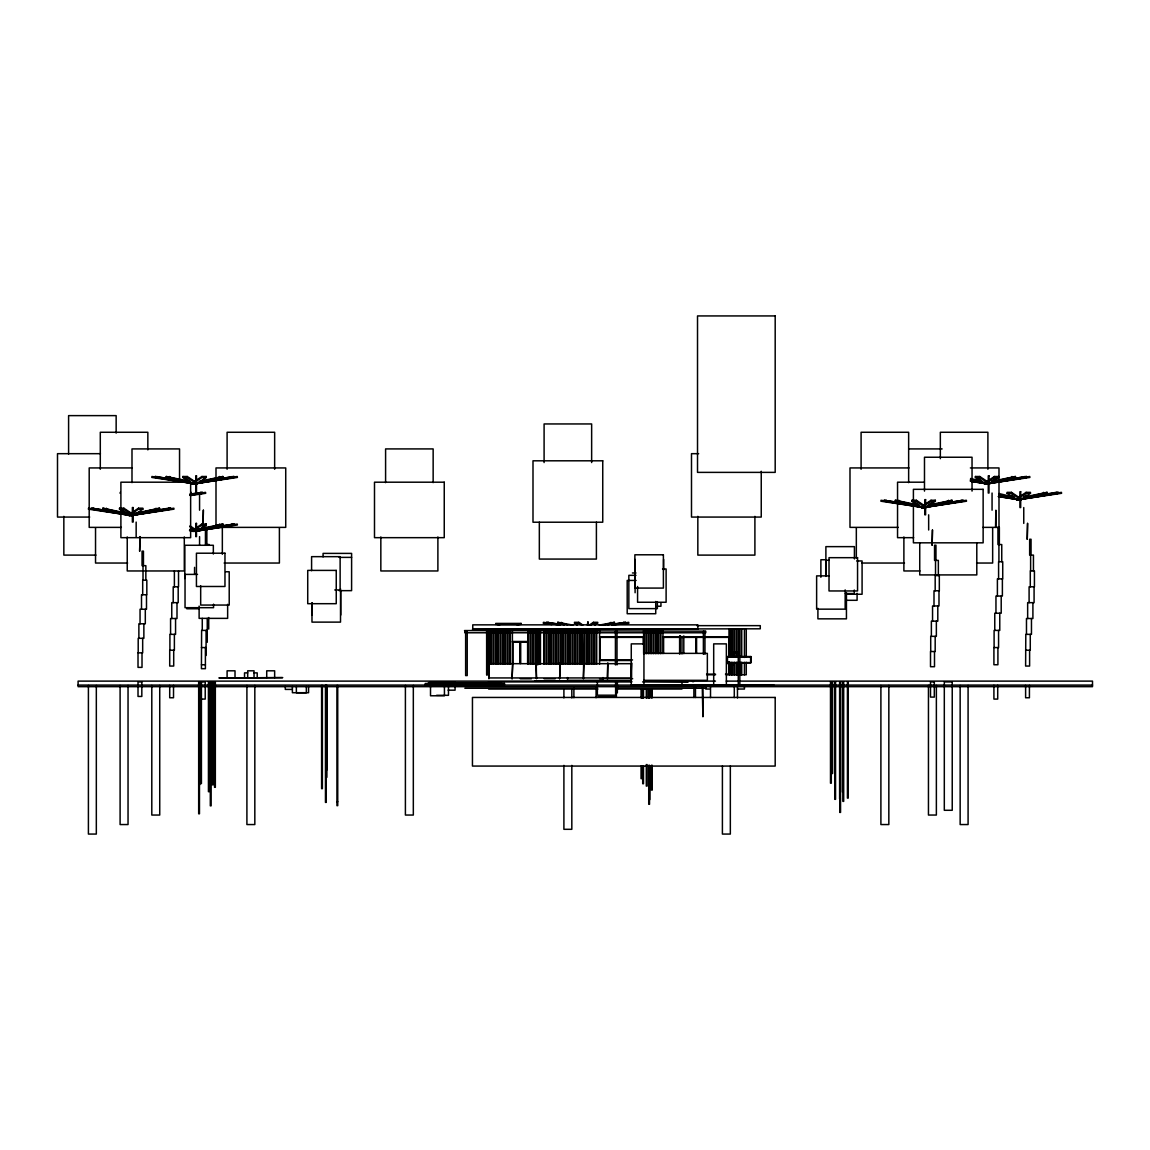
<?xml version="1.0" encoding="UTF-8"?>
<svg xmlns="http://www.w3.org/2000/svg" width="1150" height="1150" viewBox="0 0 1150 1150"><rect width="100%" height="100%" fill="white"/><g stroke="black" fill="none" stroke-linecap="round" stroke-linejoin="round"><path stroke-width="1.5" d="M130.353 513.633L138.518 508.199L142.844 508.199L142.873 509.148L133.357 515.488L129.03 515.488L119.499 509.148L119.542 508.199L123.869 508.199L132.02 513.633M133.357 515.488L133.328 514.539L133.357 515.488L123.826 509.148L123.869 508.199M129.03 515.488L129.059 514.539L129.03 515.488L138.546 509.148L142.873 509.148M193.761 481.936L201.926 476.503L206.252 476.503L206.281 477.437L196.751 483.791L192.424 483.791L182.907 477.437L182.936 476.503L187.263 476.503L195.428 481.936M196.751 483.791L196.722 482.842L196.751 483.791L187.234 477.437L187.263 476.503M192.424 483.791L192.452 482.842L192.424 483.791L201.954 477.437L206.281 477.437M189.707 529.518L192.424 531.329L192.452 530.394L192.424 531.329L196.751 531.329L206.281 524.989L206.252 524.055L201.926 524.055L193.761 529.489M189.951 526.801L196.751 531.329L196.779 530.394L189.98 525.866M577.113 625.068L574.425 622.322L578.752 622.322L582.834 625.039M581.44 625.068L578.752 622.322M922.861 505.713L931.011 500.279L935.338 500.279L935.367 501.213L925.851 507.552L921.524 507.552L912.008 501.213L912.036 500.279L916.363 500.279L924.528 505.713M935.367 501.213L931.04 501.213L921.524 507.552L921.495 506.618L925.879 506.618L925.851 507.552L916.334 501.213L916.363 500.279M921.524 507.552L921.553 506.618M986.254 481.936L994.419 476.503L998.746 476.503L998.775 477.437L989.244 483.791L984.917 483.791L975.401 477.437L975.43 476.503L979.757 476.503L987.922 481.936M989.288 482.842L989.244 483.791L979.728 477.437L979.757 476.503M984.917 483.791L984.961 482.842L984.917 483.791L994.448 477.437L998.775 477.437M1017.951 497.792L1026.116 492.358L1030.443 492.358L1030.472 493.293L1020.956 499.632L1016.629 499.632L1007.098 493.293L1007.127 492.358L1011.454 492.358L1019.619 497.792M1030.472 493.293L1026.145 493.293L1016.629 499.632L1016.658 498.698L1020.984 498.698L1020.956 499.632L1011.425 493.293L1011.454 492.358M102.781 509.148L132.926 515.488L159.606 509.148L159.519 508.199L129.461 515.488L102.781 509.148L102.868 508.199L131.344 514.151M106.246 509.148L106.332 508.199M129.548 514.539L129.461 515.488L129.375 514.539M133.012 514.539L132.926 515.488L132.839 514.539M199.439 481.261L222.928 476.503L223.014 477.437L192.855 483.791L166.175 477.437L166.261 476.503L189.736 481.261M169.726 476.503L169.639 477.437L166.175 477.437M192.941 482.842L192.855 483.791L192.769 482.842M196.42 482.842L196.319 483.791L166.261 476.503M192.941 530.394L192.855 531.329L189.52 530.538M196.42 530.394L196.319 531.329L189.649 529.747M564.334 624.852L557.664 623.257L557.75 622.322L572.901 625.097M567.812 624.852L561.143 623.257L561.229 622.322M928.539 505.037L952.013 500.279L952.099 501.213L921.955 507.552L895.275 501.213L895.361 500.279L918.836 505.037M898.826 500.279L898.739 501.213L895.275 501.213M922.041 506.618L921.955 507.552L921.869 506.618M925.506 506.618L925.419 507.552L895.361 500.279M985.435 482.842L985.349 483.791L970.341 480.211M1017.146 498.698L1017.046 499.632L998.703 495.276M1020.611 498.698L1020.524 499.632L998.847 494.486M145.877 511.951L168.662 508.199L170.588 508.199L170.718 509.148L130.223 515.488L91.669 509.148L91.799 508.199L121.771 512.814M91.669 509.148L93.596 509.148L93.725 508.199M130.353 514.539L130.223 515.488L130.108 514.539M132.279 514.539L132.149 515.488L93.596 509.148M202.271 481.404L233.982 476.503L234.111 477.437L193.631 483.791L155.077 477.437L155.192 476.503L186.918 481.404M155.077 477.437L157.004 477.437L157.119 476.503M193.761 482.842L193.631 483.791L193.502 482.842M195.673 482.842L195.557 483.791L157.004 477.437M193.761 530.394L193.631 531.329L190.124 530.754M195.673 530.394L195.557 531.329L190.296 530.466M551.827 624.134L546.566 623.257L546.696 622.322L560.884 624.335M546.566 623.257L548.492 623.257L548.622 622.322M934.864 504.606L963.082 500.279L963.211 501.213L922.731 507.552L884.163 501.213L884.292 500.279L917.772 505.468M884.163 501.213L886.089 501.213L886.219 500.279M922.846 506.618L922.731 507.552L922.602 506.618M924.773 506.618L924.658 507.552L886.089 501.213M986.254 482.842L986.125 483.791L970.356 481.189M988.181 482.842L988.051 483.791L970.528 480.901M1017.951 498.698L1017.822 499.632L998.545 496.469M1019.878 498.698L1019.748 499.632L998.717 496.182M120.103 493.293L120.233 492.358M131.33 514.539L131.186 515.488L88.392 509.148L88.536 508.199L112.499 511.75M194.724 482.842L194.594 483.791L151.8 477.437L151.929 476.503L172.471 479.55M194.724 530.394L194.594 531.329L191.173 530.826M923.824 506.618L923.694 507.552L880.9 501.213L881.029 500.279L903.282 503.571M1018.929 498.698L1018.785 499.632L998.243 496.584M203.521 478.314L206.252 476.503M192.424 531.329L201.954 524.989L206.281 524.989M202.17 526.772L206.252 524.055M589.332 625.039L593.414 622.322L597.741 622.322L595.053 625.068M590.726 625.068L593.443 623.257L597.77 623.257M928.539 504.807L935.338 500.279M991.947 481.031L998.746 476.503M1023.644 496.886L1026.361 495.075M202.903 481.261L222.928 476.503M223.014 477.437L196.319 483.791L196.233 482.842M132.71 513.748L159.519 508.199M152.849 509.795L136.174 513.748L139.61 513.274M197.771 529.201L222.928 524.055L223.014 524.989L196.319 531.329L196.233 530.394M222.928 524.055L192.855 531.329L192.769 530.394M991.932 481.261L1015.421 476.503L1015.508 477.437L988.827 483.791L970.485 479.421M995.411 481.261L1015.421 476.503M1015.508 477.437L985.349 483.791L985.262 482.842M930.336 505.425L952.013 500.279M952.099 501.213L925.419 507.552L925.333 506.618M1023.629 497.102L1047.118 492.358L1047.204 493.293L1020.524 499.632L1020.438 498.698M1030.443 496.311L1047.118 492.358M1047.204 493.293L1017.046 499.632L1016.959 498.698M599.265 625.097L614.416 622.322L614.503 623.257L607.832 624.852M602.744 625.097L614.416 622.322M604.368 624.852L614.503 623.257M202.443 481.692L205.951 481.117M221.72 478.515L233.982 476.503M234.111 477.437L195.557 483.791L195.428 482.842M189.851 494.083L202.285 492.358L202.414 493.293L190.138 495.305M191.777 494.083L202.285 492.358M189.966 495.018L202.414 493.293M133.601 513.964L142.37 512.526M135.528 513.964L139.035 513.389M156.558 510.514L170.588 508.199M170.718 509.148L132.149 515.488L132.034 514.539M195.256 530.107L198.763 529.532M202.271 528.957L233.982 524.055L234.111 524.989L195.557 531.329L195.428 530.394M218.213 526.643L233.982 524.055M234.111 524.989L193.631 531.329L193.502 530.394M994.764 481.404L1026.476 476.503L1026.605 477.437L988.051 483.791L987.922 482.842M994.937 481.692L998.444 481.117M1007.199 479.679L1010.706 479.09M1014.214 478.515L1026.476 476.503M1026.605 477.437L986.125 483.791L985.996 482.842M927.863 505.756L931.356 505.181M943.805 503.441L963.082 500.279M963.211 501.213L924.658 507.552L924.528 506.618M1026.461 497.246L1031.723 496.383M1035.23 495.808L1056.261 492.358L1058.187 492.358L1058.302 493.293L1019.748 499.632L1019.619 498.698M1040.649 495.233L1058.187 492.358M1058.302 493.293L1017.822 499.632L1017.693 498.698M611.283 624.335L625.485 622.322L625.6 623.257L618.599 624.421M611.455 624.622L625.485 622.322M613.166 624.996L625.6 623.257M209.861 480.556L237.245 476.503L237.389 477.437L194.594 483.791L194.451 482.842M191.849 494.385L205.548 492.358L205.692 493.293L190.282 495.578M151.599 511.506L173.851 508.199L173.981 509.148L131.186 515.488L131.057 514.539M211.571 527.85L214.993 527.347M218.414 526.844L237.245 524.055L237.389 524.989L194.594 531.329L194.451 530.394M990.366 482.339L986.944 482.842L987.088 483.791L1029.883 477.437L1029.739 476.503L1002.354 480.556M944.092 503.571L966.345 500.279L966.489 501.213L923.694 507.552L923.551 506.618M1040.908 495.391L1061.436 492.358L1061.579 493.293L1018.785 499.632L1018.641 498.698M611.628 624.852L615.049 624.349M618.47 623.846L628.734 622.322L628.878 623.257L622.035 624.277M908.644 448.917L942.109 448.917M100.424 453.675L57.5 453.675L57.5 517.069L89.686 517.069M698.654 453.675L691.495 453.675L691.495 517.069L761.242 517.069L761.242 471.284M132.121 467.935L89.197 467.935L89.197 527.376L121.382 527.376M909.003 467.935L849.994 467.935L849.994 527.376L898.279 527.376M970.37 467.935L998.991 467.935L998.991 527.376M182.907 477.437L187.234 477.437M975.401 477.437L979.728 477.437M185.279 482.195L120.894 482.195L120.894 537.668L190.641 537.668L190.641 482.195M924.37 482.195L897.546 482.195L897.546 537.668L913.646 537.668M1007.098 493.293L1011.425 493.293M912.008 501.213L916.334 501.213M119.499 509.148L123.826 509.148M159.606 509.148L156.141 509.148L156.055 508.199M223.014 524.989L219.535 524.989L219.449 524.055M215.999 527.376L285.732 527.376L285.732 467.935L215.999 467.935L215.999 525.622M982.891 527.376L999.35 527.376L999.35 544.539M209.257 544.539L205.447 544.539L205.447 527.376L206.856 527.376L206.856 544.539M95.939 555.105L63.839 555.105L63.839 516.364M339.121 557.376L351.598 557.376M826.232 559.734L820.884 559.734L820.884 577.257M829.308 560.266L825.743 560.266L825.743 576.021M856.736 560.956L862.083 560.956L862.083 594.248L846.041 594.248M127.636 563.04L95.536 563.04L95.536 528.066M224.121 563.04L279.393 563.04L279.393 528.066M861.681 563.04L904.475 563.04M976.594 563.04L992.651 563.04L992.651 528.066M662.544 568.977L666.109 568.977L666.109 602.255L637.574 602.255L637.574 586.5M919.928 570.961L903.886 570.961L903.886 536.964M225.63 571.766L229.209 571.766L229.209 605.058L200.675 605.058L200.675 585.781M632.428 572.973L635.993 572.973M197.513 574.396L185.035 574.396L185.035 607.689L213.555 607.689L213.555 604.181M635.979 575.331L628.849 575.331L628.849 608.623L657.369 608.623L657.369 601.608M829.107 575.877L816.629 575.877L816.629 609.155L845.164 609.155L845.164 589.893M636.108 580.434L627.196 580.434L627.196 613.726L655.73 613.726L655.73 601.464M334.765 589.95L340.127 589.95L340.127 556.658L311.592 556.658L311.592 570.673M339.121 590.654L351.598 590.654L351.613 553.394L323.078 553.394L323.078 556.902M845.365 593.544L854.277 593.544L854.277 590.036M846.4 600.3L857.095 600.3L857.095 593.285M657.383 606.251L660.948 606.251L660.948 602.758M186.76 608.767L199.237 608.767M557.664 623.257L561.143 623.257M574.396 623.257L578.723 623.257M495.751 623.904L521.108 623.904M696.943 625.643L760.279 625.643L760.279 628.806L472.449 629.28L698.151 628.806M207.259 630.401L201.609 630.401L201.423 668.696L205.404 668.696L205.404 647.565M599.567 636.741L643.942 636.741M662.961 636.741L729.531 636.741M599.567 637.373L643.942 637.373M662.961 637.373L729.531 637.373M512.397 641.484L528.238 641.484M512.397 642.131L528.238 642.131M643.942 643.871L631.264 643.871L631.264 685.084M201.423 647.565L206.08 647.565M1025.613 650.21L1030.271 650.21L1030.271 634.354M728.784 651.791L737.783 651.791M643.942 653.372L707.351 653.372L707.351 680.326L643.942 680.326M728.784 653.372L737.783 653.372M599.567 659.87L632.529 659.87M599.567 660.517L631.523 660.517M535.857 662.889L536.489 678.744L535.699 628.806M584.027 662.889L583.395 678.744L584.2 628.806M488.937 663.679L512.081 663.679M512.713 663.679L535.857 663.679M536.489 663.679L559.619 663.679M560.266 663.679L583.395 663.679M584.027 663.679L607.171 663.679M607.804 663.679L630.947 663.679M728.381 663.679L733.499 663.679L733.499 664.47L728.381 664.47M201.423 664.743L205.404 664.743M247.696 672.879L244.533 672.879L244.533 677.623M254.035 672.879L257.212 672.879L257.212 677.623M706.56 674.144L715.516 674.144M725.463 674.144L729.531 674.144M489.224 674.777L486.637 674.777L486.637 628.806M706.761 674.777L715.516 674.777M726.038 674.777L746.264 674.777L746.264 662.299M488.937 677.939L512.081 677.939M512.713 677.939L535.857 677.939M536.489 677.939L559.619 677.939M560.266 677.939L583.395 677.939M584.027 677.939L607.171 677.939M607.804 677.939L630.947 677.939M520.317 678.744L531.415 678.744M544.094 678.744L555.191 678.744M599.567 678.744L632.687 678.744M631.091 681.116L78.099 681.116L78.099 686.665L1092.5 686.665L1092.5 681.116L726.239 681.116M688.534 681.116L715.473 681.116M534.577 681.274L631.609 681.274M643.914 681.274L688.332 681.749L642.591 681.907M692.444 681.591L693.709 681.591M631.853 681.907L488.621 681.907L488.621 685.084M840.406 798.804L839.615 798.804L839.615 681.907L840.549 681.907M631.264 684.926L773.921 685.084M78.099 685.084L1092.5 685.084M464.844 688.246L596.908 688.246M616.529 688.246L705.755 688.246M488.621 689.037L597.842 689.037M616.946 689.037L681.993 689.037M709.277 689.037L705.755 689.037L705.755 685.472M737.409 689.037L744.438 689.037L744.438 685.472M292.158 689.411L285.301 689.411L285.301 686.406M448.083 690.173L455.069 690.173L455.069 681.907L430.517 681.907L430.517 695.779L444.432 695.779L444.432 681.907M436.612 695.319L448.471 695.319L448.471 681.907M597.756 697.001L616.371 697.001L616.371 681.907M201.423 699.085L205.217 699.085L205.217 681.907L200.632 681.907L200.632 783.581L201.423 783.581L201.423 681.907M336.936 801.679L337.726 801.679M983.796 482.339L987.232 482.842L987.088 483.791L971.678 481.505M1001.808 496.153L1005.229 496.671M1008.651 497.174L1012.086 497.677M915.271 505.353L918.692 505.856M175.907 480.053L179.328 480.556M115.92 512.268L119.341 512.771M553.696 623.846L543.433 622.322L543.289 623.257L551.842 624.536M557.117 624.349L560.553 624.852M972.397 480.254L979.412 481.404M998.847 495.233L1012.863 497.533M884.292 500.279L898.308 502.579M914.092 505.181L917.599 505.756M155.192 476.503L172.73 479.392M125.264 513.389L128.771 513.964M91.799 508.199L112.829 511.664M116.337 512.239L119.844 512.814M546.696 622.322L560.711 624.622M548.492 623.257L559.001 624.996M970.571 478.486L982.244 481.261M998.933 493.537L1013.941 497.102M102.868 508.199L121.21 512.555M557.75 622.322L564.42 623.904M1011.209 495.075L1013.941 496.886M975.43 476.503L980.878 480.125M912.036 500.279L918.836 504.807M182.936 476.503L189.736 481.031M119.542 508.199L127.693 513.633M1056.261 492.358L1056.376 493.293M1024.549 476.503L1024.679 477.437M961.156 500.279L961.285 501.213M623.559 622.322L623.674 623.257M232.056 476.503L232.185 477.437M232.056 524.055L232.185 524.989M200.359 492.358L200.488 493.293M168.662 508.199L168.791 509.148M1043.654 492.358L1043.74 493.293M1011.943 476.503L1012.029 477.437M948.549 500.279L948.635 501.213M610.952 622.322L611.038 623.257M219.449 476.503L219.535 477.437M191.216 492.358L191.303 493.293M1026.116 492.358L1026.145 493.293M1020.913 498.698L1020.956 499.632M1016.6 498.698L1016.629 499.632M994.419 476.503L994.448 477.437M989.216 482.842L989.244 483.791M931.011 500.279L931.04 501.213M925.822 506.618L925.851 507.552M593.414 622.322L593.443 623.257M201.926 476.503L201.954 477.437M201.926 524.055L201.954 524.989M196.722 530.394L196.751 531.329M138.518 508.199L138.546 509.148M1034.08 586.802L1034.08 602.658L1027.654 602.658L1027.654 618.513M1033.447 570.961L1033.447 555.105L1029.652 555.105L1029.652 539.264L1031.047 539.264L1031.047 555.105M1032.901 602.658L1032.901 618.513L1026.476 618.513L1026.476 634.354M1031.464 618.513L1031.464 634.354L1025.8 634.354L1025.613 666.051L1029.609 666.051L1029.609 650.21M1030.616 555.105L1030.616 570.961M1030.285 586.802L1030.285 570.961L1034.425 570.961L1034.425 586.802L1029.092 586.802L1029.092 602.658M1029.422 685.429L1029.422 697.762L1025.613 697.762L1025.613 685.429M1023.759 507.552L1023.759 523.408M1002.383 578.881L1002.383 596.059L995.958 596.059L995.958 613.223M1001.751 561.717L1001.751 544.539L997.941 544.539L997.941 527.376M1001.204 596.059L1001.204 613.223L994.764 613.223L994.764 630.401M999.767 613.223L999.767 630.401L994.103 630.401L994.103 647.565M998.919 544.539L998.919 561.717M998.588 578.881L998.588 561.717L1002.728 561.717L1002.728 578.881L997.395 578.881L997.395 596.059M998.574 630.401L998.574 647.565L993.916 647.565L993.916 664.743L997.913 664.743L997.913 647.565M997.711 685.342L997.711 699.085L993.916 699.085L993.916 685.342M995.871 527.376L995.871 510.198L995.541 527.376M992.062 493.034L992.062 510.198M987.893 469.257L987.893 432.271L940.341 432.271L940.341 458.692M976.796 542.829L976.796 574.914L919.741 574.914L919.741 542.829M972.038 491.107L972.038 457.24L924.485 457.24L924.485 491.107M968.084 685.472L968.084 824.55L960.149 824.55L960.149 685.472M938.989 590.769L938.989 605.964L932.549 605.964L932.549 621.144M938.357 575.575L938.357 560.395L934.548 560.395L934.548 545.201L935.956 545.201L935.956 560.395M937.796 605.964L937.796 621.144L931.371 621.144L931.371 636.338M936.359 621.144L936.359 636.338L930.709 636.338L930.709 651.533M936.373 685.457L936.373 815.048L928.452 815.048L928.452 685.457M935.525 560.395L935.525 575.575M935.18 590.769L935.18 575.575L939.32 575.575L939.32 590.769L934.001 590.769L934.001 605.964M935.18 636.338L935.18 651.533L930.508 651.533L930.508 666.712L934.504 666.712L934.504 651.533M928.654 514.826L928.668 530.006M908.644 482.641L908.644 432.271L861.091 432.271L861.091 469.257M888.835 685.472L888.835 824.55L880.9 824.55L880.9 685.472M856.333 528.066L856.333 557.793M854.421 558.914L854.421 546.638L825.887 546.638L825.887 576.423M846.443 592.566L846.443 618.844L817.909 618.844L817.909 608.336M843.223 681.907L843.223 792.048L842.432 792.048L842.432 681.907L843.683 681.907L843.683 801.378L842.893 801.378L842.893 681.907M840.406 681.907L840.549 812.417L839.759 812.417L839.759 681.907M754.903 516.364L754.903 555.105L697.834 555.105L697.834 516.364M746.264 628.806L746.264 657.096M744.438 628.806L744.438 657.441M744.438 662.4L744.438 674.777M741.736 628.806L741.736 657.096M741.736 662.4L741.736 674.777M741.103 628.806L741.103 657.096M741.103 662.4L741.103 674.777M739.838 656.549L739.838 685.084M739.364 628.806L739.364 657.096M739.364 662.4L739.364 674.777M738.731 628.806L738.731 657.096M738.731 662.4L738.731 674.777M738.257 656.549L738.257 685.084M737.466 685.472L737.466 697.949M736.992 628.806L736.992 657.096M736.992 662.4L736.992 674.777M736.359 628.806L736.359 657.096M736.359 662.4L736.359 674.777M734.606 628.806L734.606 657.096M734.606 662.4L734.606 674.777M734.289 685.4L734.289 697.604M733.973 628.806L733.973 657.096M733.973 662.4L733.973 674.777M732.234 628.806L732.234 657.096M732.234 662.4L732.234 674.777M731.601 628.806L731.601 657.096M731.601 662.4L731.601 674.777M730.336 766.044L730.336 834.066L722.401 834.066L722.401 766.044M729.848 628.806L729.848 657.096M729.848 662.4L729.848 674.777M729.531 628.806L729.531 656.636M729.531 661.883L729.531 674.777M729.215 628.806L729.215 657.096M729.215 662.4L729.215 674.777M728.899 637.373L728.899 656.636M728.899 661.883L728.899 674.144M726.369 685.084L726.369 643.871L713.69 643.871L713.69 685.084M710.513 685.4L710.513 697.604M704.964 631.192L704.964 654.264M703.383 631.192L703.383 654.264M702.909 687.139L702.909 716.781L702.276 687.139M697.834 628.806L697.834 624.852L472.765 624.852L472.765 628.806M696.569 637.373L696.569 653.128M696.253 637.373L696.253 653.128M695.937 637.373L695.937 653.128M695.462 687.096L695.462 697.475M693.881 687.096L693.881 697.475M683.804 635.878L683.804 653.559M681.993 636.439L681.993 653.933M681.993 681.907L681.993 685.084M680.168 635.878L680.168 653.559M680.009 635.878L680.009 653.559M679.607 636.439L679.607 653.933M663.636 559.446L663.636 569.969M663.607 637.373L663.607 653.128M662.961 628.806L662.961 653.559M660.905 628.806L660.905 653.559M660.273 628.806L660.273 653.559M658.533 628.806L658.533 653.559M657.901 628.806L657.901 653.559M656.147 628.806L656.147 653.559M655.514 628.806L655.514 653.559M653.775 628.806L653.775 653.559M653.143 628.806L653.143 653.559M652.237 689.008L652.237 697.863M652.237 765.253L652.237 790.079L651.446 790.079L651.446 765.253M651.403 628.806L651.403 653.559M651.446 689.008L651.446 697.863M650.756 628.806L650.756 653.559M649.764 689.037L649.764 697.964M649.764 765.727L649.764 799.609L648.974 799.609L648.974 765.727M649.52 689.008L649.52 697.863M649.52 765.253L649.52 804.267L648.729 804.267L648.729 765.253M649.017 628.806L649.017 653.559M648.974 689.037L648.974 697.964M648.729 689.008L648.729 697.863M648.384 628.806L648.384 653.559M647.091 689.094L647.091 698.079M647.091 764.534L647.091 786.083L646.3 786.083L646.3 764.534M646.645 628.806L646.645 653.559M646.3 689.094L646.3 698.079M646.012 628.806L646.012 653.559M644.259 628.806L644.259 653.559M643.942 628.806L643.942 685.084M643.626 628.806L643.626 653.559M643.497 689.051L643.497 697.978M643.497 765.871L643.497 783.725L642.706 783.725L642.706 765.871M643.31 637.373L643.31 644.288M642.706 689.051L642.706 697.978M641.858 689.066L641.858 698.021M641.858 766.087L641.858 778.622L641.067 778.622L641.067 766.087M641.067 689.066L641.067 698.021M635.102 559.446L635.102 592.739M631.58 678.744L631.58 662.889L630.947 678.744M617.349 681.907L617.349 692.889M617.004 631.192L617.004 664.916M615.423 631.192L615.423 664.916M615.624 681.907L615.624 695.204L597.367 695.204L597.367 681.907M607.804 678.744L607.804 662.889L607.171 678.744M603.06 677.551L603.06 680.326L567.554 680.326L567.554 677.551M600.199 637.373L600.199 659.87M599.567 628.806L599.567 664.168M596.721 628.806L596.721 664.168M596.404 522.215L596.404 559.072L539.336 559.072L539.336 522.215M596.074 628.806L596.074 664.168M596.074 687.743L596.074 697.691M594.334 628.806L594.334 664.168M593.702 628.806L593.702 664.168M591.962 628.806L591.962 664.168M591.646 462.559L591.646 423.948L544.094 423.948L544.094 462.559M591.33 628.806L591.33 664.168M589.576 628.806L589.576 664.168M588.944 628.806L588.944 664.168M587.981 625.025L587.981 621.676L587.262 625.025M587.204 628.806L587.204 664.168M586.572 628.806L586.572 664.168M584.832 628.806L584.832 664.168M582.446 628.806L582.446 664.168M581.814 628.806L581.814 664.168M580.074 628.806L580.074 664.168M579.442 628.806L579.442 664.168M577.688 628.806L577.688 664.168M577.056 628.806L577.056 664.168M575.316 628.806L575.316 664.168M574.684 628.806L574.684 664.168M573.893 687.743L573.893 697.691M572.944 628.806L572.944 664.168M572.312 628.806L572.312 664.168M571.823 689.008L571.823 697.892M571.823 765.383L571.823 829.308L563.902 829.308L563.902 765.383M570.558 628.806L570.558 664.168M569.926 628.806L569.926 664.168M568.186 628.806L568.186 664.168M567.554 628.806L567.554 664.168M565.8 628.806L565.8 664.168M565.168 628.806L565.168 664.168M563.902 689.008L563.902 697.892M563.428 628.806L563.428 664.168M562.796 628.806L562.796 664.168M561.056 628.806L561.056 664.168M560.424 628.806L560.424 664.168M558.67 628.806L558.67 664.168M558.038 628.806L558.038 664.168M556.298 628.806L556.298 664.168M555.666 628.806L555.666 664.168M553.926 628.806L553.926 664.168M553.279 628.806L553.279 664.168M551.54 628.806L551.54 664.168M550.908 628.806L550.908 664.168M549.168 628.806L549.168 664.168M548.536 628.806L548.536 664.168M546.782 628.806L546.782 664.168M546.149 628.806L546.149 664.168M544.41 628.806L544.41 664.168M544.094 628.806L544.094 664.168M543.777 628.806L543.777 664.168M540.442 628.806L540.442 664.168M539.81 628.806L539.81 664.168M538.071 628.806L538.071 664.168M537.754 631.192L537.754 664.916M537.438 628.806L537.438 632.342M536.173 631.192L536.173 664.916M535.052 628.806L535.052 664.168M533.312 628.806L533.312 664.168M532.68 628.806L532.68 664.168M530.941 628.806L530.941 664.168M530.308 628.806L530.308 664.168M528.554 628.806L528.554 664.168M528.238 628.806L528.238 664.168M527.922 628.806L527.922 664.168M527.606 642.131L527.606 663.464M520.634 642.131L520.634 663.464M520.317 642.131L520.317 663.464M520.001 642.131L520.001 663.464M518.736 624.852L517.141 624.852M513.029 642.131L513.029 663.464M512.397 628.806L512.397 664.168M510.327 628.806L510.327 664.168M509.694 628.806L509.694 664.168M507.955 628.806L507.955 664.168M507.323 628.806L507.323 664.168M505.583 628.806L505.583 664.168M504.936 628.806L504.936 664.168M503.197 628.806L503.197 664.168M502.564 628.806L502.564 664.168M501.299 683.488L501.299 682.697L428.389 682.697L428.389 683.488M500.825 628.806L500.825 664.168M500.192 628.806L500.192 664.168M499.718 624.852L498.122 624.852M498.439 628.806L498.439 664.168M497.806 628.806L497.806 664.168M496.541 682.856L433.147 682.856M496.067 628.806L496.067 664.168M495.434 628.806L495.434 664.168M493.695 628.806L493.695 664.168M493.062 628.806L493.062 664.168M491.309 628.806L491.309 664.168M490.676 628.806L490.676 664.168M488.937 628.806L488.937 678.744L488.304 628.806M488.621 628.806L488.621 674.777M486.795 628.806L486.795 674.777M467.216 631.192L467.216 675.567L465.635 675.567L465.635 631.192M465.161 631.192L464.528 630.559L705.755 631.192L705.755 632.773L464.844 632.773L464.844 631.192M437.891 536.964L437.891 570.961L380.837 570.961L380.837 536.964M433.147 482.641L433.147 448.917L385.595 448.917L385.595 482.641M413.324 685.457L413.324 815.048L405.404 815.048L405.404 685.457M340.759 590.525L340.759 615.049M340.515 588.843L340.515 622.121L311.981 622.121L311.981 602.859M337.726 685.486L337.741 805.661L336.95 805.661L336.936 685.486M326.887 685.443L326.887 777.299L326.097 777.299L326.097 685.443M326.643 685.443L326.643 770.227L325.853 770.227L325.853 685.443M326.255 685.457L326.255 802.398L325.464 802.398L325.464 685.457M322.388 685.472L322.388 788.656L321.598 788.656L321.598 685.472M312.225 602.787L312.225 615.049M308.574 686.55L308.574 692.731L296.369 692.731L296.369 686.55M306.346 686.536L306.346 692.717L292.402 692.717L292.402 686.536M274.649 469.257L274.649 432.271L227.096 432.271L227.096 469.257M274.649 677.623L274.649 670.809L266.714 670.809L266.714 677.623M254.826 685.472L254.826 824.55L246.905 824.55L246.905 685.472M254.035 677.623L254.035 670.809L247.696 670.809L247.696 677.623M235.017 677.623L235.017 670.809L227.096 670.809L227.096 677.623M227.643 604.354L227.643 618.369L199.123 618.369L199.123 606.107M222.338 528.066L222.338 554.286M213.339 554.027L213.339 545.273L184.805 545.273L184.805 578.551M213.21 681.907L213.21 784.846L212.419 784.846L212.419 681.907L213.785 681.907L213.785 773.979L212.994 773.979L212.994 681.907M208.711 617.521L208.711 629.079M207.259 618.369L207.259 642.289M206.08 630.401L206.08 655.486M202.271 618.369L202.271 630.401M199.568 493.034L199.568 510.198M199.568 536.619L199.568 544.87M199.467 681.907L199.467 813.798L198.677 813.798L198.677 681.907L199.683 681.907L199.683 784.659L198.893 784.659L198.893 681.907M194.566 567.381L194.566 574.382M184.302 536.964L184.302 570.961L127.233 570.961L127.233 536.964M179.544 479.09L179.544 448.917L131.991 448.917L131.991 482.641M178.523 570.961L178.523 586.802L173.204 586.802L173.204 602.658M178.192 586.802L178.192 602.658L171.767 602.658L171.767 618.513M176.999 602.658L176.999 618.513L170.574 618.513L170.574 634.354M175.562 618.513L175.562 634.354L169.912 634.354L169.912 650.21M174.383 570.961L174.383 586.802M174.383 634.354L174.383 650.21L169.711 650.21L169.711 666.051L173.708 666.051L173.708 650.21M173.521 685.429L173.521 697.762L169.711 697.762L169.711 685.429M159.735 685.457L159.735 815.048L151.8 815.048L151.8 685.457M147.847 449.88L147.847 432.271L100.294 432.271L100.294 469.257M146.496 594.737L146.496 609.256L140.056 609.256L140.056 623.789M145.849 580.204L145.849 565.671L142.054 565.671L142.054 551.152L143.448 551.152L143.448 565.671M145.303 609.256L145.303 623.789L138.877 623.789L138.877 638.322M143.865 623.789L143.865 638.322L138.201 638.322L138.201 652.855M143.017 565.671L143.017 580.204M142.686 594.737L142.686 580.204L146.826 580.204L146.826 594.737L141.507 594.737L141.507 609.256M142.672 638.322L142.672 652.855L138.014 652.855L138.014 667.374L142.011 667.374L142.011 652.855M136.16 522.086L136.16 536.619M128.038 685.472L128.038 824.55L120.103 824.55L120.103 685.472M116.15 433.119L116.15 415.624L68.597 415.624L68.597 454.106M96.327 685.486L96.327 834.066L88.406 834.066L88.406 685.486M988.914 482.842L988.827 483.791L988.741 482.842M775.186 315.934L697.518 315.934L697.518 472.377L775.186 472.377L775.186 315.934M602.744 460.805L532.996 460.805L532.996 522.215L602.744 522.215L602.744 460.805M196.492 475.856L195.759 475.856L195.759 493.034L196.492 493.034L196.492 475.856M988.986 475.856L988.267 475.856L988.267 493.034L988.986 493.034L988.986 475.856M444.245 482.195L374.497 482.195L374.497 537.668L444.245 537.668L444.245 482.195M983.135 489.325L913.402 489.325L913.402 542.829L983.135 542.829L983.135 489.325M1020.682 491.711L1019.964 491.711L1019.964 507.552L1020.682 507.552L1020.682 491.711M925.592 499.632L924.859 499.632L924.859 514.826L925.592 514.826L925.592 499.632M133.098 507.552L132.365 507.552L132.365 522.086L133.098 522.086L133.098 507.552M203.363 510.198L203.047 527.376L203.363 510.198M196.492 523.408L195.759 523.408L195.759 536.619L196.492 536.619L196.492 523.408M1027.568 523.408L1027.252 539.264L1027.568 523.408M932.463 530.006L932.147 545.201L932.463 530.006M139.969 536.619L139.653 551.152L139.969 536.619M224.969 553.207L196.434 553.207L196.434 586.486L224.969 586.486L224.969 553.207M663.392 554.789L634.872 554.789L634.872 588.081L663.392 588.081L663.392 554.789M857.555 557.678L829.021 557.678L829.021 590.956L857.555 590.956L857.555 557.678M336.246 570.4L307.726 570.4L307.726 603.692L336.246 603.692L336.246 570.4M521.108 623.415L495.751 623.415L495.751 624.378L521.108 624.378L521.108 623.415M750.936 656.549L727.159 656.549L727.159 662.889L750.936 662.889L750.936 656.549M750.619 656.866L727.476 656.866L727.476 662.572L750.619 662.572L750.619 656.866M512.713 662.889L512.081 678.744L512.713 662.889M560.266 662.889L559.619 678.744L560.266 662.889M282.569 677.623L219.176 677.939L282.569 677.623M141.824 681.907L138.014 681.907L138.014 696.44L141.824 696.44L141.824 681.907M209.228 681.907L208.438 681.907L208.438 791.689L209.228 791.689L209.228 681.907M211.097 681.907L210.306 681.907L210.306 805.848L211.097 805.848L211.097 681.907M215.338 681.907L214.547 681.907L214.547 787.29L215.338 787.29L215.338 681.907M831.292 681.907L830.501 681.907L830.501 783.193L831.292 783.193L831.292 681.907M832.571 681.907L831.781 681.907L831.781 773.504L832.571 773.504L832.571 681.907M835.547 681.907L834.742 681.907L834.742 799.322L835.547 799.322L835.547 681.907M848.226 681.907L847.435 681.907L847.435 798.1L848.226 798.1L848.226 681.907M934.318 681.907L930.508 681.907L930.508 697.101L934.318 697.101L934.318 681.907M952.229 681.907L944.308 681.907L944.308 810.29L952.229 810.29L952.229 681.907M504.462 683.488L425.213 683.488L425.213 684.768L504.462 684.768L504.462 683.488M775.186 697.446L472.449 697.446L472.449 766.072L775.186 766.072L775.186 697.446"/></g></svg>
